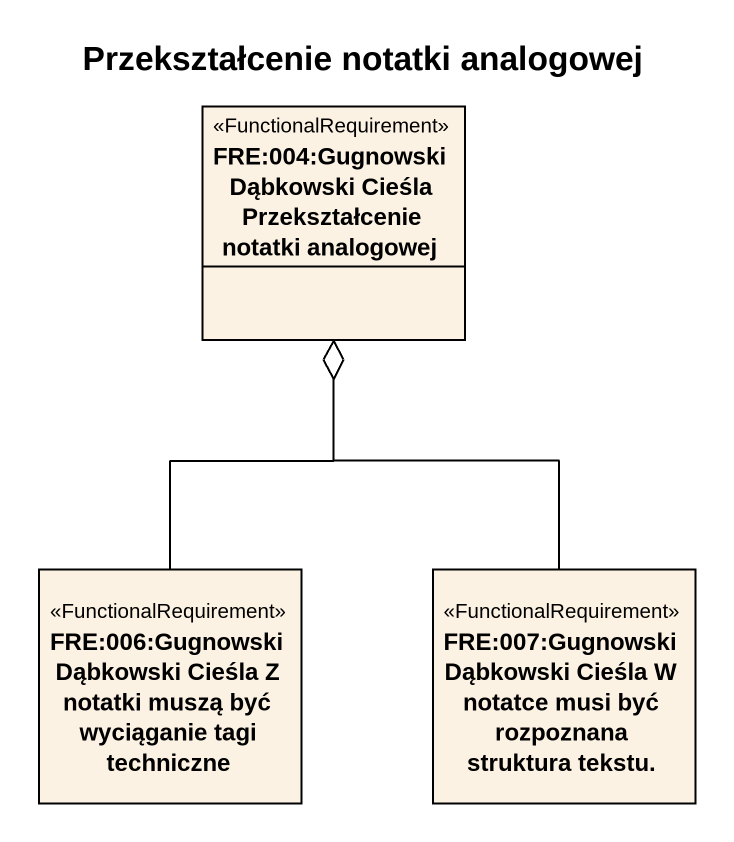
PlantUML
@startuml
title Przekształcenie notatki analogowej
hide circle
hide empty members
class "FRE:004:Gugnowski Dąbkowski Cieśla Przekształcenie notatki analogowej" as FRE_004_Gugnowski_Dąbkowski <<FunctionalRequirement>>
class "FRE:006:Gugnowski Dąbkowski Cieśla Z notatki muszą być wyciąganie tagi techniczne" as FRE_006_Gugnowski_Dąbkowski <<FunctionalRequirement>>
class "FRE:007:Gugnowski Dąbkowski Cieśla W notatce musi być rozpoznana struktura tekstu." as FRE_007_Gugnowski_Dąbkowski <<FunctionalRequirement>>
FRE_006_Gugnowski_Dąbkowski -up-o FRE_004_Gugnowski_Dąbkowski
FRE_007_Gugnowski_Dąbkowski -up-o FRE_004_Gugnowski_Dąbkowski
@enduml
